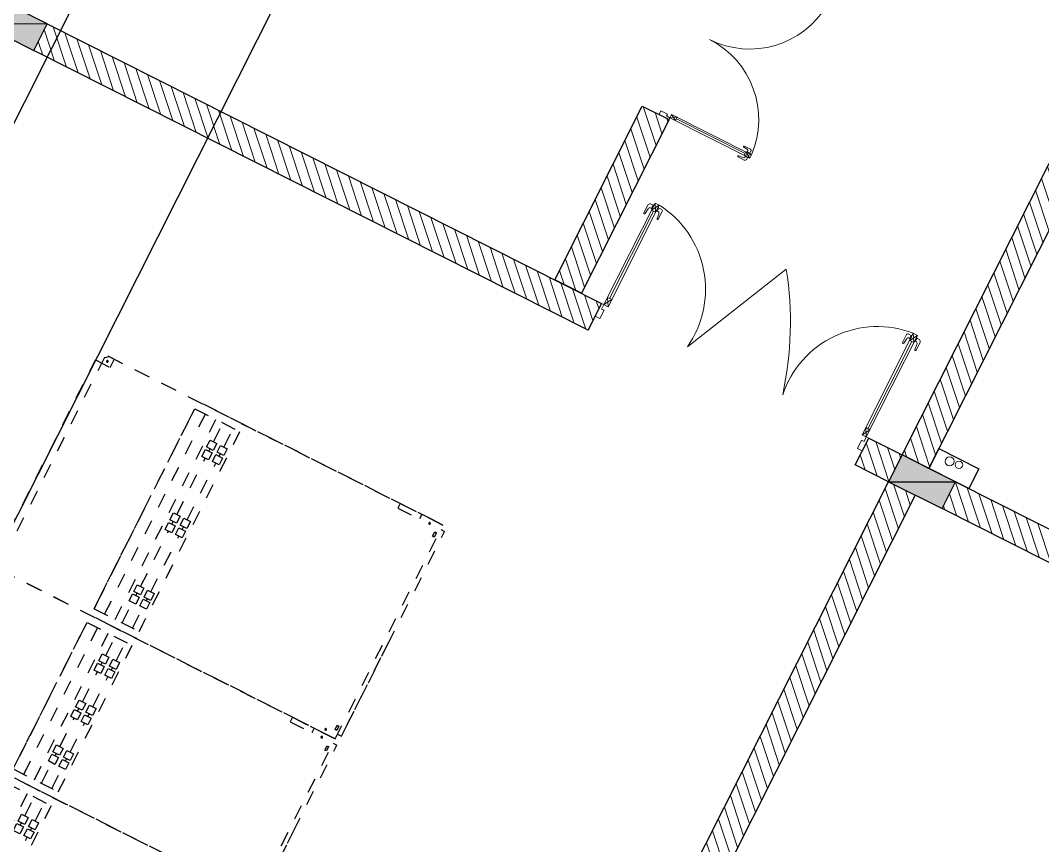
# Model space of a CAD drawing. Header units: metres. Extents: x 0 to 547597, y 0 to 1844684.
# Drawn here: x 543399.81 to 543406.64, y 1844547.88 to 1844553.39 of the extents above; entities that cross this region are included whole.
import ezdxf

# ---------------------------------------------------------------- set-up
doc = ezdxf.new("R2010")
doc.units = ezdxf.units.M
doc.linetypes.add('ACAD_ISO04W100', pattern=[30, 24, -3, 0, -3])
for name, color, linetype in [('5_Thep', 4, 'Continuous'), ('KH-Dam', 6, 'Continuous'), ('Muong cap moi', 5, 'Continuous'), ('TB220kVhientai', 7, 'Continuous')]:
    doc.layers.add(name, color=color, linetype=linetype)
for name, color, linetype, lineweight in [('A-Door', 35, 'Continuous', 9), ('A-Hatch', 8, 'Continuous', 5), ('A-Pipe', 1, 'Continuous', 5), ('A-Sect-Conc', 1, 'Continuous', 30), ('A-Wall', 3, 'Continuous', 30)]:
    doc.layers.add(name, color=color, linetype=linetype, lineweight=lineweight)

# ---------------------------------------------------------------- blocks, each defined once
blk = doc.blocks.new('col200x400')
at = {"layer": 'A-Sect-Conc'}
h = blk.add_hatch(color=256, dxfattribs=at)
h.dxf.hatch_style = 1
h.paths.add_polyline_path([(-100, -200), (100, -200), (100, 200), (-100, 200)])
blk.add_line((-100, 200), (100, -200), dxfattribs=at)
blk.add_lwpolyline([(-100, -200), (100, -200), (100, 200), (-100, 200)], close=True, dxfattribs=at)
blk = doc.blocks.new('A$C661A7A80')
for p, q in [((-996.0806100964546, -708.5562240247382), (-1057.04108589422, -708.5562240247382)), ((-1757.716573146172, -747.1444593189517), (-959.3930702824146, -747.1444593189517)), ((-1757.716573146172, -747.1444593189517), (-1757.716573146172, -780.0856357894372)), ((-1701.245984910987, -780.0856357894372), (-1757.716573146172, -747.1444593189517)), ((-1701.245984910987, -747.1444593189517), (-1757.716573146172, -780.0856357894372)), ((-1701.245984910987, -747.1444593189517), (-1757.716573146172, -747.1444593189517)), ((-1757.716573146172, -747.1444593189517), (-1757.716573146172, -780.0856357894372)), ((-1757.716573146172, -780.0856357894372), (-959.3930702824146, -780.0856357894372)), ((-1757.716573146172, -780.0856357894372), (-1701.245984910987, -780.0856357894372)), ((-1701.245984910987, -747.1444593189517), (-1701.245984910987, -780.0856357894372)), ((-1701.245984910987, -780.0856357894372), (-1701.245984910987, -747.1444593189517)), ((-1701.245984910987, -763.6150475541363), (-1015.863658517832, -763.6150475541363)), ((-1017.746011459036, -722.2032828482334), (-1057.04108589422, -718.1810667864047)), ((-1015.863658517832, -747.1444593189517), (-1015.863658517832, -780.0856357894372)), ((-1015.863658517832, -747.1444593189517), (-959.3930702824146, -780.0856357894372)), ((-1015.863658517832, -780.0856357894372), (-959.3930702824146, -747.1444593189517)), ((-959.3930702824146, -747.1444593189517), (-1015.863658517832, -747.1444593189517)), ((-1015.863658517832, -747.1444593189517), (-1015.863658517832, -780.0856357894372)), ((-1015.863658517832, -780.0856357894372), (-959.3930702824146, -780.0856357894372)), ((-1003.350956971059, -741.30024602497), (-1003.350956971059, -733.0268122600392)), ((-1003.350956971059, -741.30024602497), (-979.1815469372086, -741.30024602497)), ((-1003.350956971059, -785.929849083419), (-979.1815469372086, -785.929849083419)), ((-1003.350956971059, -785.929849083419), (-1003.350956971059, -794.2032828483498)), ((-979.1815469372086, -741.30024602497), (-979.1815469372086, -722.2032828482334)), ((-979.1815469372086, -785.929849083419), (-979.1815469372086, -805.0268122600392)), ((-959.3930702824146, -747.1444593189517), (-959.3930702824146, -780.0856357894372)), ((-959.3930702824146, -747.1444593189517), (-959.3930702824146, -780.0856357894372)), ((-959.3930702824146, -780.0856357894372), (-959.3930702824146, -747.1444593189517)), ((-1017.746011459036, -805.0268122600392), (-1051.158732953016, -809.0490283218678)), ((-990.1982571552508, -818.6738710835343), (-1051.158732953016, -818.6738710835343)), ((-1757.716573146172, -2152.556224024389), (-959.3930702824146, -1778.438576965709)), ((-1757.716573145939, -2776.791518141865), (-959.3930702821817, -2776.791518141865)), ((-1757.716573145939, -2809.732694612467), (-1757.716573145939, -2776.791518141865)), ((-1701.245984910754, -2776.791518141865), (-1757.716573145939, -2809.732694612467)), ((-1701.245984910754, -2809.732694612467), (-1757.716573145939, -2776.791518141865)), ((-1757.716573145939, -2776.791518141865), (-1701.245984910754, -2776.791518141865)), ((-1757.716573145939, -2809.732694612467), (-1757.716573145939, -2776.791518141865)), ((-1701.245984910754, -2809.732694612467), (-1701.245984910754, -2776.791518141865)), ((-1701.245984910754, -2776.791518141865), (-1701.245984910754, -2809.732694612467)), ((-1701.245984910754, -2793.262106377166), (-1015.863658517599, -2793.262106377166)), ((-990.1982571550179, -2738.203282847768), (-1051.158732952783, -2738.203282847768)), ((-1017.746011458803, -2751.850341671263), (-1051.158732952783, -2747.828125609434)), ((-1015.863658517599, -2809.73269461235), (-1015.863658517599, -2776.791518141865)), ((-1015.863658517599, -2809.73269461235), (-959.3930702821817, -2776.791518141865)), ((-1015.863658517599, -2776.791518141865), (-959.3930702821817, -2809.73269461235)), ((-1015.863658517599, -2776.791518141865), (-959.3930702821817, -2776.791518141865)), ((-1015.863658517599, -2809.73269461235), (-1015.863658517599, -2776.791518141865)), ((-1003.350956970826, -2770.947304847883), (-1003.350956970826, -2762.673871083069)), ((-1003.350956970826, -2770.947304847883), (-979.1815469369758, -2770.947304847883)), ((-979.1815469369758, -2770.947304847883), (-979.1815469369758, -2751.850341671263)), ((-959.3930702821817, -2809.73269461235), (-959.3930702821817, -2776.791518141865)), ((-959.3930702821817, -2809.73269461235), (-959.3930702821817, -2776.791518141865)), ((-959.3930702821817, -2776.791518141865), (-959.3930702821817, -2809.73269461235)), ((-1757.716573145939, -2809.732694612467), (-959.3930702821817, -2809.73269461235)), ((-1701.245984910754, -2809.732694612467), (-1757.716573145939, -2809.732694612467)), ((-1017.746011458803, -2834.673871083069), (-1057.041085893987, -2838.696087144897)), ((-996.0806100962218, -2848.320929906564), (-1057.041085893987, -2848.320929906564)), ((-959.3930702821817, -2809.73269461235), (-1015.863658517599, -2809.73269461235)), ((-1003.350956970826, -2815.576907906332), (-979.1815469369758, -2815.576907906332)), ((-1003.350956970826, -2815.576907906332), (-1003.350956970826, -2823.850341671263)), ((-979.1815469369758, -2815.576907906332), (-979.1815469369758, -2834.673871083069))]:
    blk.add_line(p, q)
for points in [[(-1792.986078081187, -765.9679887306411), (-1792.986078081187, -747.1444593189517), (-1757.716573146172, -747.1444593189517), (-1757.716573146172, -728.3209299071459), (-1857.716573146172, -728.3209299071459), (-1857.716573146172, -765.9679887306411), (-1792.986078081187, -765.9679887306411)], [(-1792.986078080954, -2790.909165200661), (-1792.986078080954, -2809.73269461235), (-1757.716573145939, -2809.73269461235), (-1757.716573145939, -2828.556224024156), (-1857.716573145939, -2828.556224024156), (-1857.716573145939, -2790.909165200661), (-1792.986078080954, -2790.909165200661)]]:
    blk.add_lwpolyline(points)
for centre, radius, start, end in [((-1657.519251348218, -709.8629490890307), 701.6490507491142, 261.7899456647404, 354.2560873609413), ((-2361.762575164437, -3732.108302680193), 2404.883703091764, 54.3287237254242, 75.45296277735835), ((-1657.519251347985, -2847.014204842038), 701.6490507489694, 5.743912639058715, 98.2100543352596)]:
    blk.add_arc(centre, radius, start, end)
at = {"extrusion": (0, 0, -1)}
for centre, major_axis, ratio, start_param, end_param in [((-1057.04108589422, -713.3686454056296), (3.402895792356507, -3.402895792356507), 0.9999999999834701, 0.9576419448588611, 3.926990816995507), ((-1018.040631671902, -737.5794377978891), (10.87457912071527, 10.87457912071526), 0.9999999999961431, 5.516945650339065, 6.76805069167777), ((-1001.776685207617, -746.4490296776639), (3.807118640637282, 3.80711864063728), 0.9999999999851484, 3.797464854937037, 5.201057969071208), ((-1051.158732953016, -813.8614497027593), (3.402895792356553, 3.402895792356551), 0.9999999999834472, 2.356194490184068, 5.325543362320714), ((-991.4191261045635, -806.4181154022226), (8.709020275287694, -8.709020275287696), 0.9999999999937104, -0.898603127172852, 0.6861097563777201), ((-1018.040631671669, -2767.226496620919), (10.87457912072111, -10.87457912072112), 0.9999999999979405, 3.946149323545643, 5.197254364877609), ((-1001.776685207384, -2776.096088500577), (3.807118640637286, 3.807118640637285), 0.999999999985146, 3.797464854937037, 5.201057969071208), ((-980.7558187004179, -2776.096088500577), (3.80711864063149, -3.807118640631491), 0.9999999999868383, 4.223719991697465, 5.627313105824792)]:
    blk.add_ellipse(centre, major_axis=major_axis, ratio=ratio, start_param=start_param, end_param=end_param, dxfattribs=at)
at = {"extrusion": (0, 0, -0.9999999999999998)}
blk.add_ellipse((-993.0645434826147, -722.1079773579258), major_axis=(11.86715514159648, -9.583475886202312), ratio=0.8074430155294596, start_param=3.920032538616322, end_param=5.504745422152189, dxfattribs=at)
for centre, major_axis, ratio, start_param, end_param in [((-1001.776685207617, -780.781065430725), (3.807118640637285, -3.807118640637286), 0.999999999985146, 3.797464854937037, 5.201057969071208), ((-980.7558187006507, -780.781065430725), (3.807118640631491, 3.80711864063149), 0.9999999999868383, 4.223719991697465, 5.627313105824792), ((-1018.040631671902, -789.6506573103834), (10.87457912072112, 10.87457912072111), 0.9999999999979406, 3.946149323545643, 5.197254364877609), ((-1051.158732952783, -2743.015704228659), (3.40289579235655, -3.402895792356552), 0.9999999999834474, 2.356194490184068, 5.325543362320714), ((-991.4191261043306, -2750.459038529079), (8.709020275287696, 8.709020275287692), 0.9999999999937104, -0.898603127172852, 0.6861097563777201), ((-1057.041085893987, -2843.508508525672), (3.402895792356508, 3.402895792356505), 0.9999999999834701, 0.9576419448588611, 3.926990816995507), ((-1018.040631671669, -2819.297716133413), (10.87457912071527, -10.87457912071527), 0.9999999999961431, 5.516945650339065, 6.76805069167777), ((-1001.776685207384, -2810.428124253638), (3.80711864063728, -3.807118640637282), 0.9999999999851484, 3.797464854937037, 5.201057969071208), ((-993.0645434823819, -2834.769176573493), (11.86715514159648, 9.583475886202308), 0.8074430155294595, 3.920032538616322, 5.504745422152189), ((-980.7558187004179, -2810.428124253638), (3.807118640631485, 3.807118640631484), 0.9999999999868399, 4.223719991697464, 5.627313105824792)]:
    blk.add_ellipse(centre, major_axis=major_axis, ratio=ratio, start_param=start_param, end_param=end_param)
at = {"extrusion": (0, 0, -0.9999999999999999)}
blk.add_ellipse((-980.7558187006507, -746.4490296776639), major_axis=(3.807118640631484, -3.807118640631485), ratio=0.9999999999868399, start_param=4.223719991697464, end_param=5.627313105824792, dxfattribs=at)
blk = doc.blocks.new('CUA DI 1600')
for p, q in [((-0.1976470588238044, 8.616359630497755), (-0.1976470588238044, 8.006754872520105)), ((-0.0611764705886344, 8.399705616872097), (-0.1013986312068482, 8.006754872520105)), ((0.1297931611784406, 8.785350262088969), (-0.0611764705886344, 8.785350262088969)), ((0.1297931611784406, 8.54365616175096), (0.04705882352891422, 8.54365616175096)), ((0.1297931611784406, 8.54365616175096), (0.1297931611784406, 8.785350262088969)), ((0.1882352941174759, 0.9999999999997726), (0.1882352941179306, 8.983235028636727)), ((0.1882352941179306, 8.983235028636727), (0.5176470588233997, 8.983235028636727)), ((0.1882352941179306, 8.983235028636727), (0.5176470588233997, 8.983235028636727)), ((0.1882352941179306, 8.418529146283845), (0.5176470588233997, 8.983235028636727)), ((0.5176470588233997, 8.418529146283845), (0.1882352941179306, 8.983235028636727)), ((0.1882352941179306, 8.983235028636727), (0.1882352941179306, 8.418529146283845)), ((0.5176470588233997, 8.983235028636727), (0.1882352941179306, 8.983235028636727)), ((0.1882352941179306, 8.418529146283845), (0.5176470588233997, 8.418529146283845)), ((0.1882352941179306, 8.418529146283845), (0.5176470588233997, 8.418529146283845)), ((0.3529411764696988, 1.564705882352428), (0.3529411764701536, 8.418529146283845)), ((0.5176470588229449, 0.9999999999997726), (0.5176470588233997, 8.983235028636727)), ((0.5176470588233997, 8.418529146283845), (0.5176470588233997, 8.983235028636727)), ((0.5760891917624349, 8.54365616175096), (0.5760891917624349, 8.785350262088969)), ((0.5760891917624349, 8.785350262088969), (0.7670588235289415, 8.785350262088969)), ((0.5760891917624349, 8.54365616175096), (0.6588235294115066, 8.54365616175096)), ((0.7670588235289415, 8.399705616872097), (0.8072809841471553, 8.065578401932044)), ((0.9035294117641115, 8.675183159909693), (0.9035294117641115, 8.065578401932044)), ((15.09647058823134, 8.675183159909693), (15.09647058823134, 8.065578401932044)), ((15.23294117646651, 8.399705616872097), (15.1927190158483, 8.065578401932044)), ((15.42391080823302, 8.785350262088969), (15.23294117646651, 8.785350262088969)), ((15.42391080823302, 8.54365616175096), (15.34117647058395, 8.54365616175096)), ((15.42391080823302, 8.54365616175096), (15.42391080823302, 8.785350262088969)), ((15.48235294117251, 0.9999999999997726), (15.48235294117205, 8.983235028636727)), ((15.81176470587752, 8.983235028636727), (15.48235294117205, 8.983235028636727)), ((15.81176470587752, 8.983235028636727), (15.48235294117205, 8.983235028636727)), ((15.81176470587752, 8.418529146283845), (15.48235294117205, 8.983235028636727)), ((15.48235294117205, 8.418529146283845), (15.81176470587752, 8.983235028636727)), ((15.48235294117205, 8.983235028636727), (15.81176470587752, 8.983235028636727)), ((15.48235294117205, 8.418529146283845), (15.48235294117205, 8.983235028636727)), ((15.81176470587752, 8.418529146283845), (15.48235294117205, 8.418529146283845)), ((15.81176470587752, 8.418529146283845), (15.48235294117205, 8.418529146283845)), ((15.64705882352575, 1.564705882352428), (15.6470588235253, 8.418529146283845)), ((15.81176470587798, 0.9999999999997726), (15.81176470587752, 8.983235028636727)), ((15.81176470587752, 8.983235028636727), (15.81176470587752, 8.418529146283845)), ((15.87020683881701, 8.54365616175096), (15.87020683881701, 8.785350262088969)), ((15.87020683881701, 8.785350262088969), (16.06117647058409, 8.785350262088969)), ((15.87020683881701, 8.54365616175096), (15.95294117646654, 8.54365616175096)), ((16.06117647058409, 8.399705616872097), (16.1013986312023, 8.006754872520105)), ((16.19764705881926, 8.616359630497755), (16.19764705881926, 8.006754872520105)), ((0.1882352941174759, 1.564705882352428), (0.5176470588229449, 1.564705882352428)), ((0.5176470588229449, 1.564705882352428), (0.1882352941174759, 0.9999999999997726)), ((0.1882352941174759, 1.564705882352428), (0.5176470588229449, 0.9999999999997726)), ((0.1882352941174759, 1.564705882352428), (0.1882352941174759, 0.9999999999997726)), ((0.5176470588229449, 1.564705882352428), (0.1882352941174759, 1.564705882352428)), ((0.1882352941174759, 0.9999999999997726), (0.5176470588229449, 0.9999999999997726)), ((0.1882352941174759, 0.9999999999997726), (0.5176470588229449, 0.9999999999997726)), ((0.5176470588229449, 0.9999999999997726), (0.5176470588229449, 1.564705882352428)), ((15.81176470587798, 1.564705882352428), (15.48235294117251, 1.564705882352428)), ((15.48235294117251, 1.564705882352428), (15.81176470587798, 0.9999999999997726)), ((15.81176470587798, 1.564705882352428), (15.48235294117251, 0.9999999999997726)), ((15.48235294117251, 1.564705882352428), (15.81176470587798, 1.564705882352428)), ((15.48235294117251, 0.9999999999997726), (15.48235294117251, 1.564705882352428)), ((15.81176470587798, 0.9999999999997726), (15.48235294117251, 0.9999999999997726)), ((15.81176470587798, 0.9999999999997726), (15.48235294117251, 0.9999999999997726)), ((15.81176470587798, 1.564705882352428), (15.81176470587798, 0.9999999999997726))]:
    blk.add_line(p, q)
for points in [[(0.3764705882352928, 0.6473049506500956), (0.1882352941179306, 0.6473049506500956), (0.1882352941179306, 0.9999999999997726), (0, 0.9999999999997726), (0, 0), (0.3764705882352928, 0), (0.3764705882352928, 0.6473049506500956)], [(15.62352941176016, 0.6473049506500956), (15.81176470587752, 0.6473049506500956), (15.81176470587752, 0.9999999999997726), (15.99999999999545, 0.9999999999997726), (15.99999999999545, 0), (15.62352941176016, 0), (15.62352941176016, 0.6473049506500956)]]:
    blk.add_lwpolyline(points)
for centre, start, end in [((0, 0.9999999999997726), 0, 86.29003410793025), ((15.99999999999545, 0.9999999999997726), 93.70996589206321, 180)]:
    blk.add_arc(centre, 7.999999999997726, start, end)
at = {"extrusion": (0, 0, -1)}
for centre, major_axis, ratio, start_param, end_param in [((-0.06212952549276451, 8.64652029663489), (0.0958347588620231, 0.1186715514159648), 0.8074430155294595, 3.920032538616322, 5.504745422152189), ((0.09258507890763212, 8.396759414742746), (-0.1087457912071527, 0.1087457912071527), 0.999999999996143, 5.516945650339065, 6.76805069167777), ((0.1812809977054712, 8.769607544455766), (0.03807118640631484, 0.03807118640631484), 0.9999999999868399, 4.223719991697464, 5.627313105824792), ((0.7809718549513036, 8.662974470416202), (0.08709020275287695, 0.08709020275287696), 0.9999999999937104, -0.898603127172852, 0.6861097563777201), ((15.38670272596266, 8.396759414742746), (0.1087457912072112, 0.1087457912072112), 0.9999999999979405, 3.946149323545643, 5.197254364877609), ((15.47539864476005, 8.769607544455766), (0.03807118640631491, 0.03807118640631491), 0.9999999999868383, 4.223719991697465, 5.627313105824792), ((15.47539864476005, 8.559398879384617), (-0.03807118640637285, 0.03807118640637285), 0.999999999985146, 3.797464854937037, 5.201057969071208), ((-0.1495228450153263, 8.006754872520332), (0.03402895792356506, 0.03402895792356507), 0.99999999998347, 0.9576419448588611, 3.926990816995507), ((0.8554051979556334, 8.065578401932044), (-0.03402895792356552, 0.03402895792356551), 0.9999999999834474, 2.356194490184068, 5.325543362320714)]:
    blk.add_ellipse(centre, major_axis=major_axis, ratio=ratio, start_param=start_param, end_param=end_param, dxfattribs=at)
at = {"extrusion": (0, 0, -0.9999999999999998)}
blk.add_ellipse((0.1812809977054712, 8.559398879384617), major_axis=(-0.03807118640637282, 0.03807118640637282), ratio=0.9999999999851483, start_param=3.797464854937037, end_param=5.201057969071208, dxfattribs=at)
for centre, major_axis, ratio, start_param, end_param in [((0.5246013552354043, 8.769607544455766), (-0.03807118640631491, 0.03807118640631491), 0.9999999999868383, 4.223719991697465, 5.627313105824792), ((0.5246013552354043, 8.559398879384617), (0.03807118640637285, 0.03807118640637285), 0.999999999985146, 3.797464854937037, 5.201057969071208), ((0.6132972740327887, 8.396759414742746), (-0.1087457912072112, 0.1087457912072112), 0.9999999999979405, 3.946149323545643, 5.197254364877609), ((15.21902814504415, 8.662974470416202), (-0.08709020275287695, 0.08709020275287696), 0.9999999999937104, -0.898603127172852, 0.6861097563777201), ((15.81871900228998, 8.769607544455766), (-0.03807118640631484, 0.03807118640631484), 0.9999999999868399, 4.223719991697464, 5.627313105824792), ((15.81871900228998, 8.559398879384617), (0.03807118640637282, 0.03807118640637282), 0.9999999999851483, 3.797464854937037, 5.201057969071208), ((15.90741492108782, 8.396759414742746), (0.1087457912071527, 0.1087457912071527), 0.999999999996143, 5.516945650339065, 6.76805069167777), ((16.06212952548822, 8.64652029663489), (-0.0958347588620231, 0.1186715514159648), 0.8074430155294595, 3.920032538616322, 5.504745422152189), ((15.14459480203982, 8.065578401932044), (0.03402895792356552, 0.03402895792356551), 0.9999999999834474, 2.356194490184068, 5.325543362320714), ((16.14952284501078, 8.006754872520332), (-0.03402895792356506, 0.03402895792356507), 0.99999999998347, 0.9576419448588611, 3.926990816995507)]:
    blk.add_ellipse(centre, major_axis=major_axis, ratio=ratio, start_param=start_param, end_param=end_param)
blk = doc.blocks.new('PNGY')
at = {"color": 6, "linetype": 'ACAD_ISO04W100', "ltscale": 0.2}
for p, q in [((443624.4733616386, -21481.9927429372), (442139.8424530562, -21481.9927429372)), ((442139.8424530562, -21481.9927429372), (442139.8424530562, -21592.66764488272)), ((442098.3370833241, -21528.05221222914), (442079.4010550382, -21552.89794160254)), ((442079.4010550382, -21543.20798086296), (442079.4010550382, -21909.43983294177)), ((442079.4010550382, -21543.20798086296), (442079.4010550382, -24052.9143794078)), ((442079.4010550382, -21552.89794160254), (442079.4010550382, -24052.9143794078)), ((442098.3370833241, -21528.05221222914), (443667.3579968757, -21528.05221222914)), ((443679.4010550382, -21542.58097995273), (443679.4010550382, -24052.9143794078)), ((443679.4010550382, -21543.20798086296), (443679.4010550382, -21909.43983294177)), ((443679.4010550382, -21543.20798086296), (443679.4010550382, -24052.9143794078)), ((443679.4010550382, -21552.89794160254), (443679.4010550382, -24052.9143794078)), ((443679.4010550382, -21552.89794160254), (443679.4010550382, -24052.9143794078)), ((444879.4010550382, -21542.58097995273), (444879.4010550382, -24052.9143794078)), ((444879.4010550382, -21543.20798086296), (444879.4010550382, -24052.9143794078)), ((444879.4010550382, -21552.89794160254), (444879.4010550382, -24052.9143794078)), ((444879.4010550382, -21552.89794160254), (444879.4010550382, -24052.9143794078)), ((442139.8424530562, -21592.66764488272), (442081.0806055826, -21592.66764488272)), ((442079.4010550382, -22559.69274293739), (442079.4010550382, -22221.69274293739)), ((442179.4010550382, -22221.69274293739), (442132.6109104811, -22221.69274293739)), ((442179.4010550382, -22221.69274293739), (442132.6109104811, -22221.69274293739)), ((442879.4010550382, -22221.69274293739), (442132.6109104811, -22221.69274293739)), ((442132.6109104811, -22221.69274293739), (442132.6109104811, -22559.69274293739)), ((443532.9010550382, -22221.69274293739), (442225.9010550382, -22221.69274293739)), ((442452.4284850473, -22221.69274293739), (442225.9010550382, -22221.69274293739)), ((442879.4010550382, -22221.69274293739), (442452.4284850473, -22221.69274293739)), ((443628.7999042554, -22221.69274293739), (442879.4010550382, -22221.69274293739)), ((442879.4010550382, -22221.69274293739), (443532.9010550382, -22221.69274293739)), ((443579.4010550382, -22221.69274293739), (443628.7999042554, -22221.69274293739)), ((443628.7999042554, -22221.69274293739), (443628.7999042554, -22559.69274293739)), ((443679.4010550382, -22559.69274293739), (443679.4010550382, -22221.69274293739)), ((443779.4010550382, -22221.69274293739), (443732.6109104811, -22221.69274293739)), ((443779.4010550382, -22221.69274293739), (443732.6109104811, -22221.69274293739)), ((444279.4010550382, -22221.69274293739), (443732.6109104811, -22221.69274293739)), ((443732.6109104811, -22221.69274293739), (443732.6109104811, -22559.69274293739)), ((444732.9010550382, -22221.69274293739), (443825.9010550382, -22221.69274293739)), ((444052.4284850473, -22221.69274293739), (443825.9010550382, -22221.69274293739)), ((444279.4010550382, -22221.69274293739), (444052.4284850473, -22221.69274293739)), ((444828.7999042554, -22221.69274293739), (444279.4010550382, -22221.69274293739)), ((444279.4010550382, -22221.69274293739), (444732.9010550382, -22221.69274293739)), ((444828.7999042554, -22221.69274293739), (444828.7999042554, -22559.69274293739)), ((444879.4010550382, -22559.69274293739), (444879.4010550382, -22221.69274293739)), ((444932.6109104811, -22221.69274293739), (444932.6109104811, -22559.69274293739)), ((443628.7999042554, -22301.08738057982), (442132.6109104811, -22301.08738057982)), ((444828.7999042554, -22301.08738057982), (443732.6109104811, -22301.08738057982)), ((443628.7999042554, -22380.33490018934), (442132.6109104811, -22380.33490018934)), ((444828.7999042554, -22380.33490018934), (443732.6109104811, -22380.33490018934)), ((446428.7999042554, -22380.33490018934), (444932.6109104811, -22380.33490018934)), ((442273.7489914896, -22432.72647775352), (442132.6109104811, -22432.72647775352)), ((442343.9202034662, -22432.72647775352), (442324.8944055124, -22432.72647775352)), ((442818.7290971291, -22432.72647775352), (442395.065617488, -22432.72647775352)), ((442890.3320777894, -22432.72647775352), (442869.8745111518, -22432.72647775352)), ((443355.4732384926, -22432.72647775352), (442941.4774918121, -22432.72647775352)), ((443424.0804518231, -22432.72647775352), (443406.6186525153, -22432.72647775352)), ((443628.7999042554, -22432.72647775352), (443475.2258658449, -22432.72647775352)), ((443873.7489914896, -22432.72647775352), (443732.6109104811, -22432.72647775352)), ((443943.9202034662, -22432.72647775352), (443924.8944055124, -22432.72647775352)), ((444218.7290971291, -22432.72647775352), (443995.065617488, -22432.72647775352)), ((444290.3320777894, -22432.72647775352), (444269.8745111518, -22432.72647775352)), ((444555.4732384926, -22432.72647775352), (444341.4774918121, -22432.72647775352)), ((444624.0804518231, -22432.72647775352), (444606.6186525153, -22432.72647775352)), ((444828.7999042554, -22432.72647775352), (444675.2258658449, -22432.72647775352)), ((445073.7489914896, -22432.72647775352), (444932.6109104811, -22432.72647775352)), ((445143.9202034662, -22432.72647775352), (445124.8944055124, -22432.72647775352)), ((442273.695511943, -22509.95304763332), (442132.6109104811, -22509.95304763332)), ((442342.5251146194, -22509.95304763332), (442324.8409259657, -22509.95304763332)), ((442818.7290971291, -22509.95304763332), (442393.6705286421, -22509.95304763332)), ((442890.3320777894, -22509.95304763332), (442869.8745111518, -22509.95304763332)), ((443356.8683273385, -22509.95304763332), (442941.4774918121, -22509.95304763332)), ((443423.6706416218, -22509.95304763332), (443408.0137413612, -22509.95304763332)), ((443628.7999042554, -22509.95304763332), (443474.8160556445, -22509.95304763332)), ((443873.695511943, -22509.95304763332), (443732.6109104811, -22509.95304763332)), ((443942.5251146194, -22509.95304763332), (443924.8409259657, -22509.95304763332)), ((444218.7290971291, -22509.95304763332), (443993.6705286421, -22509.95304763332)), ((444290.3320777894, -22509.95304763332), (444269.8745111518, -22509.95304763332)), ((444556.8683273385, -22509.95304763332), (444341.4774918121, -22509.95304763332)), ((444623.6706416218, -22509.95304763332), (444608.0137413612, -22509.95304763332)), ((444828.7999042554, -22509.95304763332), (444674.8160556445, -22509.95304763332)), ((445073.695511943, -22509.95304763332), (444932.6109104811, -22509.95304763332)), ((445142.5251146194, -22509.95304763332), (445124.8409259657, -22509.95304763332)), ((445618.7290971291, -22509.95304763332), (445193.6705286421, -22509.95304763332)), ((442079.4010550382, -23967.9927429372), (442079.4010550382, -22559.69274293739)), ((443628.7999042554, -22559.69274293739), (442132.6109104811, -22559.69274293739)), ((442179.4010550382, -22559.69274293739), (442132.6109104811, -22559.69274293739)), ((443579.4010550382, -22559.69274293739), (443628.7999042554, -22559.69274293739)), ((443679.4010550382, -23967.9927429372), (443679.4010550382, -22559.69274293739)), ((444828.7999042554, -22559.69274293739), (443732.6109104811, -22559.69274293739)), ((443779.4010550382, -22559.69274293739), (443732.6109104811, -22559.69274293739)), ((444779.4010550382, -22559.69274293739), (444828.7999042554, -22559.69274293739)), ((444879.4010550382, -23967.9927429372), (444879.4010550382, -22559.69274293739)), ((446428.7999042554, -22559.69274293739), (444932.6109104811, -22559.69274293739)), ((444979.4010550382, -22559.69274293739), (444932.6109104811, -22559.69274293739)), ((442079.4010550382, -23733.0552429372), (442113.5168997275, -23733.0552429372)), ((442079.4010550382, -23733.0552429372), (442113.5168997275, -23733.0552429372)), ((442113.5168997275, -23733.0552429372), (442113.5168997275, -23895.0552429372)), ((443679.4010550382, -23733.0552429372), (443713.5168997275, -23733.0552429372)), ((443679.4010550382, -23733.0552429372), (443713.5168997275, -23733.0552429372)), ((443713.5168997275, -23733.0552429372), (443713.5168997275, -23895.0552429372)), ((442079.4010550382, -23895.0552429372), (442113.5168997275, -23895.0552429372)), ((443679.4010550382, -23895.0552429372), (443713.5168997275, -23895.0552429372)), ((442079.4010550382, -24052.9143794078), (442079.4010550382, -23967.9927429372)), ((442079.4010550382, -23967.9927429372), (442079.4010550382, -23967.9927429372)), ((443679.4010550382, -24052.9143794078), (443679.4010550382, -23967.9927429372)), ((443679.4010550382, -23967.9927429372), (443679.4010550382, -23967.9927429372)), ((443679.4010550382, -24052.9143794078), (442079.4010550382, -24052.9143794078)), ((442112.1697157149, -24052.9143794078), (442112.1697157149, -24081.9927429372)), ((443557.3020969566, -24081.9927429372), (442112.1697157149, -24081.9927429372)), ((443645.0067453899, -24081.9927429372), (442879.4010550382, -24081.9927429372)), ((443645.0067453899, -24052.9143794078), (443645.0067453899, -24081.9927429372)), ((444879.4010550382, -24052.9143794078), (443679.4010550382, -24052.9143794078)), ((443712.1697157149, -24052.9143794078), (443712.1697157149, -24081.9927429372)), ((444757.3020969566, -24081.9927429372), (443712.1697157149, -24081.9927429372)), ((444845.0067453899, -24081.9927429372), (444279.4010550382, -24081.9927429372))]:
    blk.add_line(p, q, dxfattribs=at)
for points in [[(442324.8944055124, -22407.47073050603), (442273.7489914896, -22407.47073050603), (442273.7489914896, -22457.14453617777), (442324.8944055124, -22457.14453617777)], [(442395.065617488, -22407.47073050603), (442343.9202034662, -22407.47073050603), (442343.9202034662, -22457.14453617777), (442395.065617488, -22457.14453617777)], [(442869.8745111518, -22407.47073050603), (442818.7290971291, -22407.47073050603), (442818.7290971291, -22457.14453617777), (442869.8745111518, -22457.14453617777)], [(442941.4774918121, -22407.47073050603), (442890.3320777894, -22407.47073050603), (442890.3320777894, -22457.14453617777), (442941.4774918121, -22457.14453617777)], [(443406.6186525153, -22407.47073050603), (443355.4732384926, -22407.47073050603), (443355.4732384926, -22457.14453617777), (443406.6186525153, -22457.14453617777)], [(443475.2258658449, -22407.47073050603), (443424.0804518231, -22407.47073050603), (443424.0804518231, -22457.14453617777), (443475.2258658449, -22457.14453617777)], [(443924.8944055124, -22407.47073050603), (443873.7489914896, -22407.47073050603), (443873.7489914896, -22457.14453617777), (443924.8944055124, -22457.14453617777)], [(443995.065617488, -22407.47073050603), (443943.9202034662, -22407.47073050603), (443943.9202034662, -22457.14453617777), (443995.065617488, -22457.14453617777)], [(444269.8745111518, -22407.47073050603), (444218.7290971291, -22407.47073050603), (444218.7290971291, -22457.14453617777), (444269.8745111518, -22457.14453617777)], [(444341.4774918121, -22407.47073050603), (444290.3320777894, -22407.47073050603), (444290.3320777894, -22457.14453617777), (444341.4774918121, -22457.14453617777)], [(444606.6186525153, -22407.47073050603), (444555.4732384926, -22407.47073050603), (444555.4732384926, -22457.14453617777), (444606.6186525153, -22457.14453617777)], [(444675.2258658449, -22407.47073050603), (444624.0804518231, -22407.47073050603), (444624.0804518231, -22457.14453617777), (444675.2258658449, -22457.14453617777)], [(445124.8944055124, -22407.47073050603), (445073.7489914896, -22407.47073050603), (445073.7489914896, -22457.14453617777), (445124.8944055124, -22457.14453617777)], [(445195.065617488, -22407.47073050603), (445143.9202034662, -22407.47073050603), (445143.9202034662, -22457.14453617777), (445195.065617488, -22457.14453617777)], [(442324.8409259657, -22486.21289662379), (442273.695511943, -22486.21289662379), (442273.695511943, -22535.88670229554), (442324.8409259657, -22535.88670229554)], [(442393.6705286421, -22486.21289662379), (442342.5251146194, -22486.21289662379), (442342.5251146194, -22535.88670229554), (442393.6705286421, -22535.88670229554)], [(442869.8745111518, -22484.69730038583), (442818.7290971291, -22484.69730038583), (442818.7290971291, -22534.37110605757), (442869.8745111518, -22534.37110605757)], [(442941.4774918121, -22484.69730038583), (442890.3320777894, -22484.69730038583), (442890.3320777894, -22534.37110605757), (442941.4774918121, -22534.37110605757)], [(443408.0137413612, -22486.21289662379), (443356.8683273385, -22486.21289662379), (443356.8683273385, -22535.88670229554), (443408.0137413612, -22535.88670229554)], [(443474.8160556445, -22486.21289662379), (443423.6706416218, -22486.21289662379), (443423.6706416218, -22535.88670229554), (443474.8160556445, -22535.88670229554)], [(443924.8409259657, -22486.21289662379), (443873.695511943, -22486.21289662379), (443873.695511943, -22535.88670229554), (443924.8409259657, -22535.88670229554)], [(443993.6705286421, -22486.21289662379), (443942.5251146194, -22486.21289662379), (443942.5251146194, -22535.88670229554), (443993.6705286421, -22535.88670229554)], [(444269.8745111518, -22484.69730038583), (444218.7290971291, -22484.69730038583), (444218.7290971291, -22534.37110605757), (444269.8745111518, -22534.37110605757)], [(444341.4774918121, -22484.69730038583), (444290.3320777894, -22484.69730038583), (444290.3320777894, -22534.37110605757), (444341.4774918121, -22534.37110605757)], [(444608.0137413612, -22486.21289662379), (444556.8683273385, -22486.21289662379), (444556.8683273385, -22535.88670229554), (444608.0137413612, -22535.88670229554)], [(444674.8160556445, -22486.21289662379), (444623.6706416218, -22486.21289662379), (444623.6706416218, -22535.88670229554), (444674.8160556445, -22535.88670229554)], [(445124.8409259657, -22486.21289662379), (445073.695511943, -22486.21289662379), (445073.695511943, -22535.88670229554), (445124.8409259657, -22535.88670229554)], [(445193.6705286421, -22486.21289662379), (445142.5251146194, -22486.21289662379), (445142.5251146194, -22535.88670229554), (445193.6705286421, -22535.88670229554)], [(442177.5587279594, -24024.669541496), (442145.1253691672, -24024.669541496), (442145.1253691672, -24036.81134094499), (442177.5587279594, -24036.81134094499)], [(443624.4338793785, -24024.669541496), (443592.0005205863, -24024.669541496), (443592.0005205863, -24036.81134094499), (443624.4338793785, -24036.81134094499)], [(443777.5587279594, -24024.669541496), (443745.1253691672, -24024.669541496), (443745.1253691672, -24036.81134094499), (443777.5587279594, -24036.81134094499)]]:
    blk.add_lwpolyline(points, close=True, dxfattribs=at)
for centre, radius in [((442112.9249850179, -21557.38720038641), 5.302803667716944), ((442110.0676130003, -23967.79180861372), 5.502719701616115), ((443652.4314430023, -23967.79180861372), 5.502719701616115), ((443710.0676130003, -23967.79180861372), 5.502719701616115)]:
    blk.add_circle(centre, radius, dxfattribs=at)
blk = doc.blocks.new('A$C445369CA')
at = {"layer": 'A-Hatch'}
h = blk.add_hatch(dxfattribs=at)
h.set_pattern_fill('ANSI31', color=256, scale=500, angle=180)
h.set_pattern_definition([(225, (-1425987.293548927, -766539.3772551655), (44.19417382415921, -44.19417382415923), [])])
h.paths.add_polyline_path([(4100, -7599.999999998137), (4300.000000000466, -7599.999999998137), (4300.000000000466, -12499.99999999988), (4100, -12499.99999999988)])
h = blk.add_hatch(dxfattribs=at)
h.set_pattern_fill('ANSI31', color=256, scale=500, angle=180)
h.set_pattern_definition([(225, (-1445987.293548927, -764539.3772551655), (44.19417382415921, -44.19417382415923), [])])
h.paths.add_polyline_path([(4100, -12899.99999999977), (299.9999999995343, -12899.99999999977), (299.9999999995343, -12699.99999999802), (4100, -12699.99999999802)])
h = blk.add_hatch(dxfattribs=at)
h.set_pattern_fill('ANSI31', color=256, scale=500, angle=180)
h.set_pattern_definition([(225, (-1441987.293548927, -764539.3772551655), (44.19417382415921, -44.19417382415923), [])])
h.paths.add_polyline_path([(8100, -12899.99999999977), (4299.999999999534, -12899.99999999977), (4299.999999999534, -12699.99999999802), (8100, -12699.99999999802)])
h = blk.add_hatch(dxfattribs=at)
h.set_pattern_fill('ANSI31', color=256, scale=500, angle=180)
h.set_pattern_definition([(225, (-1429987.293548927, -766539.3772551655), (44.19417382415921, -44.19417382415923), [])])
h.paths.add_polyline_path([(4300.000000000466, -13149.88795521634), (4100.000000000466, -13149.88795521634), (4100.000000000466, -12900.0000000014), (4300.000000000466, -12900.0000000014)])
h = blk.add_hatch(dxfattribs=at)
h.set_pattern_fill('ANSI31', color=256, scale=500, angle=180)
h.set_pattern_definition([(225, (-1425987.293548927, -772939.3772551662), (44.19417382415921, -44.19417382415923), [])])
h.paths.add_polyline_path([(4100.000000000466, -15150.11204485153), (4300.000000000466, -15150.11204485153), (4300.000000000466, -19300.00000000058), (4100, -19300.00000000058)])
h = blk.add_hatch(dxfattribs=at)
h.set_pattern_fill('ANSI31', color=256, scale=500, angle=180)
h.set_pattern_definition([(225, (-1449987.293548926, -773139.377255169), (44.19417382415921, -44.19417382415923), [])])
h.paths.add_polyline_path([(2799.757597971242, -15300.00000000279), (4100.000000000466, -15300.00000000279), (4100.000000000466, -15500.00000000303), (2799.757597971242, -15500.00000000303)])
at = {"layer": 'A-Pipe'}
for centre, radius in [((3987.857691954589, -12530.59573883901), 25), ((3995.566736745881, -12597.18899064767), 30)]:
    blk.add_circle(centre, radius, dxfattribs=at)
at = {"layer": 'A-Wall'}
blk.add_line((4300.000000000466, -15150.11204485153), (4100.000000000466, -15150.11204485153), dxfattribs=at)
at = {"layer": 'A-Wall', "ltscale": 10}
for points in [[(4100, -7599.999999998137), (4300.000000000466, -7599.999999998137), (4300.000000000466, -12499.99999999988), (4100, -12499.99999999988)], [(4100.000000000466, -12699.99999999988), (3951.650177550735, -12699.99999999988), (3951.650177550735, -12399.99999999965), (4100.000000000466, -12399.99999999965)], [(4100, -12899.99999999977), (299.9999999995343, -12899.99999999977), (299.9999999995343, -12699.99999999802), (4100, -12699.99999999802)], [(8100, -12899.99999999977), (4299.999999999534, -12899.99999999977), (4299.999999999534, -12699.99999999802), (8100, -12699.99999999802)], [(4300.000000000466, -13149.88795521634), (4100.000000000466, -13149.88795521634), (4100.000000000466, -12900.0000000014), (4300.000000000466, -12900.0000000014)], [(4100.000000000466, -15150.11204485153), (4300.000000000466, -15150.11204485153), (4300.000000000466, -19300.00000000058), (4100, -19300.00000000058)], [(2799.757597971242, -15300.00000000279), (4100.000000000466, -15300.00000000279), (4100.000000000466, -15500.00000000303), (2799.757597971242, -15500.00000000303)]]:
    blk.add_lwpolyline(points, close=True, dxfattribs=at)
at = {"layer": 'Muong cap moi', "ltscale": 2}
blk.add_line((300.0000000004657, -19199.99999999907), (40600, -19199.99999999907), dxfattribs=at)
blk.add_lwpolyline([(300.0000000004657, -18000.00000000116), (40600, -18000.00000000116)], dxfattribs=at)
at = {"layer": 'A-Door'}
for name, p, xscale, yscale, zscale in [('A$C661A7A80', (2425.984216051875, -12456.24897435238), -0.9523809523809523, 0.9523809523809523, 0.9523809523809523), ('CUA DI 1600', (1600.242402029922, -15374.96969974926), 74.96969974635252, 74.96969974635252, 74.96969974635252)]:
    blk.add_blockref(name, p, dxfattribs=dict(at, xscale=xscale, yscale=yscale, zscale=zscale))
at = {"layer": 'A-Sect-Conc', "rotation": 180}
for p in [(4200.000000000466, -12699.99999999988), (4200.000000000466, -19500.00000000058)]:
    blk.add_blockref('col200x400', p, dxfattribs=at)
at = {"layer": 'KH-Dam', "xscale": -1, "rotation": 180}
blk.add_blockref('PNGY', (-436179.401055038, -39481.99274293694), dxfattribs=at)
blk = doc.blocks.new('mb moiTQK')
at = {"layer": 'TB220kVhientai', "xscale": 0.001, "yscale": 0.001, "zscale": 0.001}
blk.add_blockref('A$C445369CA', (-50.40002259510958, -99.99978578448788), dxfattribs=at)
blk = doc.blocks.new('ACAD-DinhViTuyenDz220kV')
blk.add_circle((543470.1879325404, 1844560.069577824), 117.5514489013003)
at = {"layer": '5_Thep', "rotation": 243.2403583287449}
blk.add_blockref('mb moiTQK', (543485.661, 1844458.313), dxfattribs=at)

msp = doc.modelspace()

# ---------------------------------------------------------------- block references
msp.add_blockref('ACAD-DinhViTuyenDz220kV', (0, 0))

doc.saveas('drawing.dxf')
